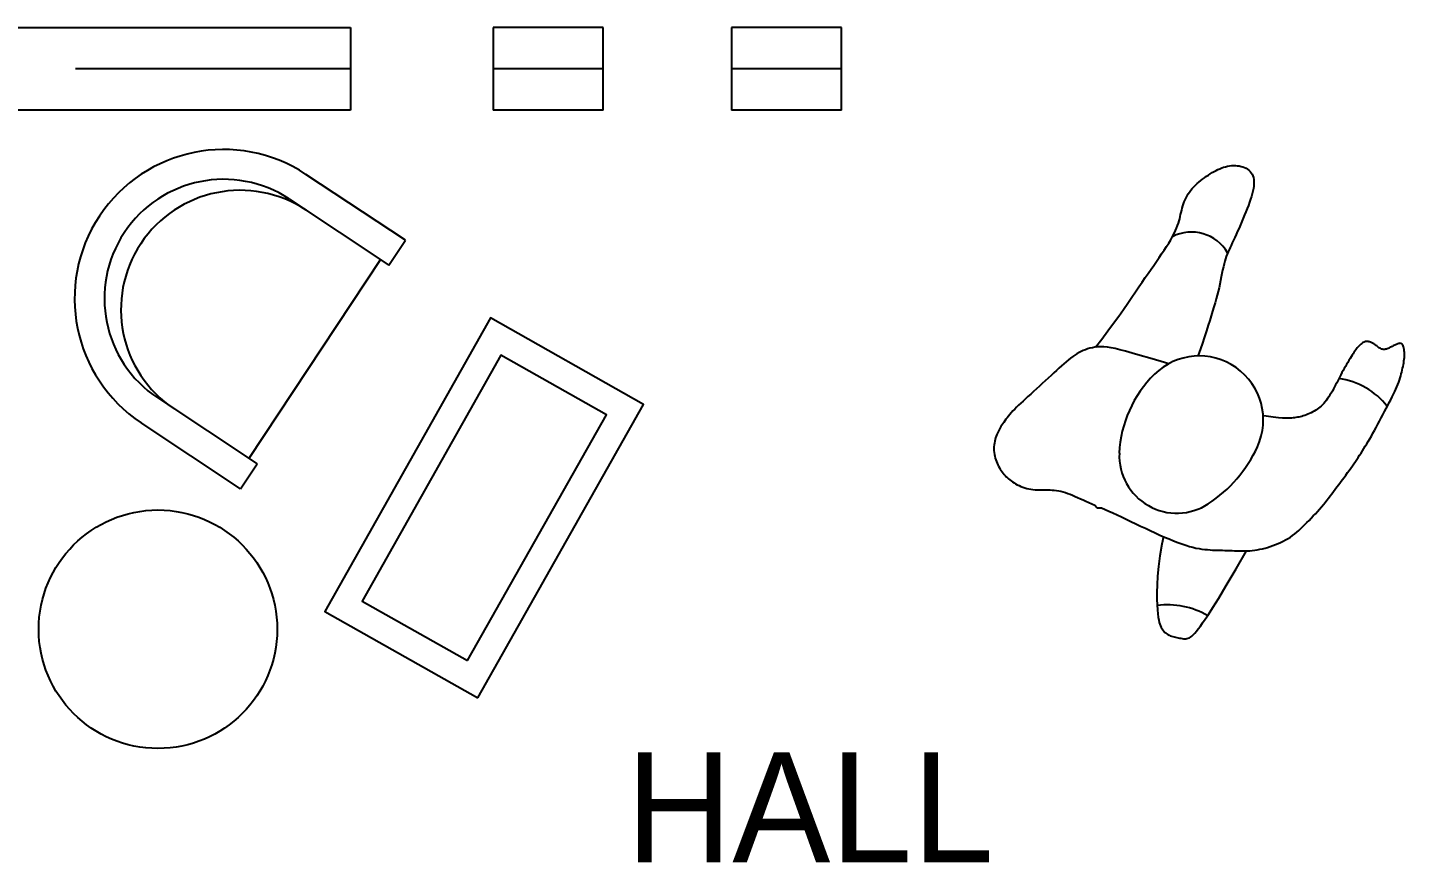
# Model space of a CAD drawing. Header units: inches. Extents: x 105.6 to 147.4, y 37.5 to 62.2.
# Drawn here: x 108.886 to 111.389, y 43.244 to 44.762 of the extents above; entities that cross this region are included whole.
import ezdxf

# ---------------------------------------------------------------- set-up
doc = ezdxf.new("R2010")
doc.units = ezdxf.units.IN
doc.header["$MEASUREMENT"] = 0
doc.linetypes.add('CENTER2', pattern=[1.125, 0.75, -0.125, 0.125, -0.125])
doc.linetypes.add('DASHDOT', pattern=[1, 0.5, -0.25, 0, -0.25])
for name, color, linetype in [('EJES', 1, 'CENTER2'), ('Gente', 11, 'Continuous'), ('MUEBLES', 1, 'Continuous'), ('Paredes', 5, 'Continuous')]:
    doc.layers.add(name, color=color, linetype=linetype)
doc.layers.add('TEXTO', color=2, linetype='Continuous', lineweight=15)

msp = doc.modelspace()

# ---------------------------------------------------------------- linework, layer by layer
at = {"layer": 'EJES', "linetype": 'DASHDOT'}
for p, q in [((109.4733, 44.6874), (108.8655, 44.6874)), ((109.9323, 44.6874), (109.7323, 44.6874)), ((110.3655, 44.6874), (110.1655, 44.6874))]:
    msp.add_line(p, q, dxfattribs=at)
at = {"layer": 'Gente'}
for p, q in [((111.0222, 44.4868), (111.0257, 44.4894)), ((111.0257, 44.4894), (111.0292, 44.4919)), ((111.0292, 44.4919), (111.0328, 44.4942)), ((111.0328, 44.4942), (111.0363, 44.4965)), ((111.0363, 44.4965), (111.0398, 44.4986)), ((111.0398, 44.4986), (111.0433, 44.5006)), ((111.0433, 44.5006), (111.0468, 44.5025)), ((111.0468, 44.5025), (111.0502, 44.5042)), ((111.0502, 44.5042), (111.0536, 44.5058)), ((111.0536, 44.5058), (111.0571, 44.5072)), ((111.0571, 44.5072), (111.0605, 44.5084)), ((111.0605, 44.5084), (111.064, 44.5094)), ((111.064, 44.5094), (111.0675, 44.5103)), ((111.0675, 44.5103), (111.0711, 44.5109)), ((111.0711, 44.5109), (111.0747, 44.5113)), ((111.0747, 44.5113), (111.0782, 44.5115)), ((111.0782, 44.5115), (111.0818, 44.5115)), ((111.0818, 44.5115), (111.0853, 44.5112)), ((111.0853, 44.5112), (111.0888, 44.5108)), ((111.0888, 44.5108), (111.0922, 44.51)), ((111.0922, 44.51), (111.0954, 44.5091)), ((111.0954, 44.5091), (111.0985, 44.5079)), ((111.0985, 44.5079), (111.1014, 44.5065)), ((111.1014, 44.5065), (111.1041, 44.5048)), ((111.1041, 44.5048), (111.1066, 44.5029)), ((111.1066, 44.5029), (111.1089, 44.5007)), ((111.1089, 44.5007), (111.1108, 44.4983)), ((111.1108, 44.4983), (111.1125, 44.4956)), ((111.1125, 44.4956), (111.1138, 44.4926)), ((111.1138, 44.4926), (111.1147, 44.4895)), ((111.1147, 44.4895), (111.1153, 44.486)), ((110.9961, 44.4599), (110.9984, 44.4632)), ((110.9984, 44.4632), (111.0008, 44.4665)), ((111.0008, 44.4665), (111.0035, 44.4696)), ((111.0035, 44.4696), (111.0062, 44.4727)), ((111.0062, 44.4727), (111.0092, 44.4757)), ((111.0092, 44.4757), (111.0123, 44.4786)), ((111.0123, 44.4786), (111.0155, 44.4814)), ((111.0155, 44.4814), (111.0188, 44.4842)), ((111.0188, 44.4842), (111.0222, 44.4868)), ((111.1137, 44.4652), (111.1124, 44.4601)), ((111.1146, 44.4698), (111.1137, 44.4652)), ((111.1152, 44.4742), (111.1146, 44.4698)), ((111.1156, 44.4784), (111.1152, 44.4742)), ((111.1153, 44.486), (111.1156, 44.4823)), ((111.1156, 44.4823), (111.1156, 44.4784)), ((110.9853, 44.4342), (110.9863, 44.438)), ((110.9863, 44.438), (110.9876, 44.4418)), ((110.9876, 44.4418), (110.9889, 44.4456)), ((110.9889, 44.4456), (110.9904, 44.4493)), ((110.9904, 44.4493), (110.9921, 44.4529)), ((110.9921, 44.4529), (110.994, 44.4564)), ((110.994, 44.4564), (110.9961, 44.4599)), ((111.1056, 44.4391), (111.1034, 44.4334)), ((111.1076, 44.4447), (111.1056, 44.4391)), ((111.1094, 44.4501), (111.1076, 44.4447)), ((111.1111, 44.4553), (111.1094, 44.4501)), ((111.1124, 44.4601), (111.1111, 44.4553)), ((110.9795, 44.4108), (110.9806, 44.4147)), ((110.9806, 44.4147), (110.9815, 44.4186)), ((110.9815, 44.4186), (110.9824, 44.4225)), ((110.9824, 44.4225), (110.9833, 44.4264)), ((110.9833, 44.4264), (110.9843, 44.4303)), ((110.9843, 44.4303), (110.9853, 44.4342)), ((111.0962, 44.4158), (111.0937, 44.4098)), ((111.0987, 44.4218), (111.0962, 44.4158)), ((111.1011, 44.4276), (111.0987, 44.4218)), ((111.1034, 44.4334), (111.1011, 44.4276)), ((110.9676, 44.3825), (110.9706, 44.388)), ((110.9706, 44.388), (110.973, 44.3931)), ((110.973, 44.3931), (110.9751, 44.3979)), ((110.9751, 44.3979), (110.9768, 44.4024)), ((110.9768, 44.4024), (110.9783, 44.4067)), ((110.9783, 44.4067), (110.9795, 44.4108)), ((111.0859, 44.392), (111.0834, 44.3863)), ((111.0885, 44.3978), (111.0859, 44.392)), ((111.0911, 44.4038), (111.0885, 44.3978)), ((111.0937, 44.4098), (111.0911, 44.4038)), ((110.9523, 44.3577), (110.9566, 44.3642)), ((110.9566, 44.3642), (110.9606, 44.3706)), ((110.9606, 44.3706), (110.9643, 44.3767)), ((110.9643, 44.3767), (110.9676, 44.3825)), ((111.0721, 44.3623), (111.0703, 44.3583)), ((111.0741, 44.3664), (111.0721, 44.3623)), ((111.0763, 44.3709), (111.0741, 44.3664)), ((111.0785, 44.3757), (111.0763, 44.3709)), ((111.0809, 44.3809), (111.0785, 44.3757)), ((111.0834, 44.3863), (111.0809, 44.3809)), ((110.9384, 44.3371), (110.9432, 44.344)), ((110.9432, 44.344), (110.9478, 44.3509)), ((110.9478, 44.3509), (110.9523, 44.3577)), ((111.0625, 44.3375), (111.0612, 44.3325)), ((111.0639, 44.3421), (111.0625, 44.3375)), ((111.0654, 44.3464), (111.0639, 44.3421)), ((111.0669, 44.3504), (111.0654, 44.3464)), ((111.0685, 44.3544), (111.0669, 44.3504)), ((111.0703, 44.3583), (111.0685, 44.3544)), ((110.9181, 44.3077), (110.9235, 44.3154)), ((110.9235, 44.3154), (110.9286, 44.3228)), ((110.9286, 44.3228), (110.9336, 44.33)), ((110.9336, 44.33), (110.9384, 44.3371)), ((111.0575, 44.3154), (111.0563, 44.3091)), ((111.0587, 44.3214), (111.0575, 44.3154)), ((111.06, 44.3271), (111.0587, 44.3214)), ((111.0612, 44.3325), (111.06, 44.3271)), ((110.9002, 44.2818), (110.9065, 44.291)), ((110.9065, 44.291), (110.9125, 44.2996)), ((110.9125, 44.2996), (110.9181, 44.3077)), ((111.0521, 44.2894), (111.0505, 44.2827)), ((111.0536, 44.2961), (111.0521, 44.2894)), ((111.055, 44.3027), (111.0536, 44.2961)), ((111.0563, 44.3091), (111.055, 44.3027)), ((110.8861, 44.2614), (110.8934, 44.2719)), ((110.8934, 44.2719), (110.9002, 44.2818)), ((111.0469, 44.2689), (111.045, 44.2617)), ((111.0488, 44.2759), (111.0469, 44.2689)), ((111.0505, 44.2827), (111.0488, 44.2759)), ((110.8604, 44.2248), (110.8697, 44.2378)), ((110.8697, 44.2378), (110.8782, 44.25)), ((110.8782, 44.25), (110.8861, 44.2614)), ((111.0381, 44.2385), (111.0355, 44.23)), ((111.0405, 44.2465), (111.0381, 44.2385)), ((111.0428, 44.2543), (111.0405, 44.2465)), ((111.045, 44.2617), (111.0428, 44.2543)), ((110.8502, 44.2108), (110.8604, 44.2248)), ((111.0326, 44.221), (111.0295, 44.2112)), ((111.0355, 44.23), (111.0326, 44.221)), ((110.8276, 44.1812), (110.839, 44.196)), ((110.839, 44.196), (110.8502, 44.2108)), ((111.0214, 44.187), (111.0162, 44.1718)), ((111.0258, 44.2), (111.0214, 44.187)), ((111.0295, 44.2112), (111.0258, 44.2)), ((111.3118, 44.1878), (111.3102, 44.1869)), ((111.313, 44.1889), (111.3118, 44.1878)), ((111.3144, 44.1897), (111.313, 44.1889)), ((111.3158, 44.1904), (111.3144, 44.1897)), ((111.3172, 44.1909), (111.3158, 44.1904)), ((111.3187, 44.1913), (111.3172, 44.1909)), ((111.3202, 44.1915), (111.3187, 44.1913)), ((111.3217, 44.1915), (111.3202, 44.1915)), ((111.3231, 44.1915), (111.3217, 44.1915)), ((111.3246, 44.1912), (111.3231, 44.1915)), ((111.326, 44.1909), (111.3246, 44.1912)), ((111.3274, 44.1905), (111.326, 44.1909)), ((111.3288, 44.19), (111.3274, 44.1905)), ((111.3301, 44.1894), (111.3288, 44.19)), ((111.3314, 44.1887), (111.3301, 44.1894)), ((111.3326, 44.188), (111.3314, 44.1887)), ((111.3338, 44.1871), (111.3326, 44.188)), ((111.335, 44.1863), (111.3338, 44.1871)), ((111.376, 44.187), (111.3746, 44.1864)), ((111.3775, 44.1876), (111.376, 44.187)), ((111.3789, 44.188), (111.3775, 44.1876)), ((111.3803, 44.1882), (111.3789, 44.188)), ((111.3817, 44.1883), (111.3803, 44.1882)), ((111.383, 44.1881), (111.3817, 44.1883)), ((111.3841, 44.1875), (111.383, 44.1881)), ((111.3852, 44.1866), (111.3841, 44.1875)), ((110.7862, 44.1642), (110.7823, 44.1613)), ((110.7901, 44.1668), (110.7862, 44.1642)), ((110.7938, 44.1692), (110.7901, 44.1668)), ((110.7976, 44.1713), (110.7938, 44.1692)), ((110.8014, 44.1733), (110.7976, 44.1713)), ((110.8053, 44.175), (110.8014, 44.1733)), ((110.8092, 44.1766), (110.8053, 44.175)), ((110.8133, 44.178), (110.8092, 44.1766)), ((110.8175, 44.1792), (110.8133, 44.178)), ((110.8219, 44.1803), (110.8175, 44.1792)), ((110.8266, 44.1811), (110.8219, 44.1803)), ((110.8316, 44.1817), (110.8266, 44.1811)), ((110.837, 44.1819), (110.8316, 44.1817)), ((110.8428, 44.1817), (110.837, 44.1819)), ((110.8491, 44.1812), (110.8428, 44.1817)), ((110.8559, 44.1802), (110.8491, 44.1812)), ((110.8634, 44.1787), (110.8559, 44.1802)), ((110.872, 44.1766), (110.8634, 44.1787)), ((110.8821, 44.1739), (110.872, 44.1766)), ((110.8942, 44.1705), (110.8821, 44.1739)), ((110.9088, 44.1663), (110.8942, 44.1705)), ((110.9263, 44.1612), (110.9088, 44.1663)), ((111.0162, 44.1718), (111.0139, 44.1651)), ((111.2922, 44.1637), (111.2903, 44.1605)), ((111.2941, 44.1667), (111.2922, 44.1637)), ((111.2959, 44.1694), (111.2941, 44.1667)), ((111.2975, 44.1718), (111.2959, 44.1694)), ((111.2991, 44.1741), (111.2975, 44.1718)), ((111.3006, 44.1762), (111.2991, 44.1741)), ((111.302, 44.1781), (111.3006, 44.1762)), ((111.3034, 44.1798), (111.302, 44.1781)), ((111.3048, 44.1815), (111.3034, 44.1798)), ((111.3061, 44.183), (111.3048, 44.1815)), ((111.3075, 44.1844), (111.3061, 44.183)), ((111.3088, 44.1857), (111.3075, 44.1844)), ((111.3102, 44.1869), (111.3088, 44.1857)), ((111.3363, 44.1853), (111.335, 44.1863)), ((111.3375, 44.1844), (111.3363, 44.1853)), ((111.3388, 44.1834), (111.3375, 44.1844)), ((111.3401, 44.1823), (111.3388, 44.1834)), ((111.3414, 44.1813), (111.3401, 44.1823)), ((111.3428, 44.1803), (111.3414, 44.1813)), ((111.3443, 44.1794), (111.3428, 44.1803)), ((111.3457, 44.1786), (111.3443, 44.1794)), ((111.3472, 44.1779), (111.3457, 44.1786)), ((111.3488, 44.1774), (111.3472, 44.1779)), ((111.3503, 44.1771), (111.3488, 44.1774)), ((111.3518, 44.177), (111.3503, 44.1771)), ((111.3534, 44.1771), (111.3518, 44.177)), ((111.3549, 44.1774), (111.3534, 44.1771)), ((111.3565, 44.1778), (111.3549, 44.1774)), ((111.3581, 44.1783), (111.3565, 44.1778)), ((111.3596, 44.179), (111.3581, 44.1783)), ((111.3612, 44.1797), (111.3596, 44.179)), ((111.3627, 44.1804), (111.3612, 44.1797)), ((111.3642, 44.1812), (111.3627, 44.1804)), ((111.3657, 44.1819), (111.3642, 44.1812)), ((111.3672, 44.1827), (111.3657, 44.1819)), ((111.3687, 44.1835), (111.3672, 44.1827)), ((111.3702, 44.1842), (111.3687, 44.1835)), ((111.3716, 44.185), (111.3702, 44.1842)), ((111.3731, 44.1857), (111.3716, 44.185)), ((111.3746, 44.1864), (111.3731, 44.1857)), ((111.3862, 44.1853), (111.3852, 44.1866)), ((111.387, 44.1837), (111.3862, 44.1853)), ((111.3877, 44.1817), (111.387, 44.1837)), ((111.3883, 44.1795), (111.3877, 44.1817)), ((111.3887, 44.177), (111.3883, 44.1795)), ((111.389, 44.1744), (111.3887, 44.177)), ((111.3888, 44.1594), (111.3891, 44.1625)), ((111.3892, 44.1715), (111.389, 44.1744)), ((111.3891, 44.1625), (111.3892, 44.1656)), ((111.3893, 44.1686), (111.3892, 44.1715)), ((111.3892, 44.1656), (111.3893, 44.1686)), ((110.7565, 44.139), (110.7517, 44.1346)), ((110.7611, 44.1433), (110.7565, 44.139)), ((110.7656, 44.1473), (110.7611, 44.1433)), ((110.77, 44.1512), (110.7656, 44.1473)), ((110.7742, 44.1548), (110.77, 44.1512)), ((110.7783, 44.1582), (110.7742, 44.1548)), ((110.7823, 44.1613), (110.7783, 44.1582)), ((110.9472, 44.1552), (110.9263, 44.1612)), ((110.9611, 44.1512), (110.9472, 44.1552)), ((111.2777, 44.1387), (111.2757, 44.1349)), ((111.2797, 44.1425), (111.2777, 44.1387)), ((111.2818, 44.1463), (111.2797, 44.1425)), ((111.284, 44.15), (111.2818, 44.1463)), ((111.2861, 44.1536), (111.284, 44.15)), ((111.2882, 44.1572), (111.2861, 44.1536)), ((111.2903, 44.1605), (111.2882, 44.1572)), ((111.3844, 44.1361), (111.3852, 44.1395)), ((111.3852, 44.1395), (111.386, 44.1429)), ((111.386, 44.1429), (111.3867, 44.1463)), ((111.3867, 44.1463), (111.3873, 44.1496)), ((111.3873, 44.1496), (111.3879, 44.1529)), ((111.3879, 44.1529), (111.3884, 44.1562)), ((111.3884, 44.1562), (111.3888, 44.1594)), ((110.7308, 44.1154), (110.7255, 44.1105)), ((110.7362, 44.1203), (110.7308, 44.1154)), ((110.7415, 44.1252), (110.7362, 44.1203)), ((110.7467, 44.13), (110.7415, 44.1252)), ((110.7517, 44.1346), (110.7467, 44.13)), ((111.2642, 44.1126), (111.2623, 44.1089)), ((111.2661, 44.1163), (111.2642, 44.1126)), ((111.268, 44.12), (111.2661, 44.1163)), ((111.2699, 44.1237), (111.268, 44.12)), ((111.2718, 44.1274), (111.2699, 44.1237)), ((111.2737, 44.1312), (111.2718, 44.1274)), ((111.2757, 44.1349), (111.2737, 44.1312)), ((111.3755, 44.1094), (111.3772, 44.1136)), ((111.3772, 44.1136), (111.3788, 44.1176)), ((111.3788, 44.1176), (111.3802, 44.1215)), ((111.3802, 44.1215), (111.3814, 44.1253)), ((111.3814, 44.1253), (111.3825, 44.129)), ((111.3825, 44.129), (111.3835, 44.1326)), ((111.3835, 44.1326), (111.3844, 44.1361)), ((110.7002, 44.0873), (110.6958, 44.0832)), ((110.7048, 44.0915), (110.7002, 44.0873)), ((110.7097, 44.096), (110.7048, 44.0915)), ((110.7149, 44.1007), (110.7097, 44.096)), ((110.7201, 44.1056), (110.7149, 44.1007)), ((110.7255, 44.1105), (110.7201, 44.1056)), ((111.2495, 44.0877), (111.2473, 44.0846)), ((111.2518, 44.091), (111.2495, 44.0877)), ((111.2539, 44.0944), (111.2518, 44.091)), ((111.2561, 44.0979), (111.2539, 44.0944)), ((111.2582, 44.1015), (111.2561, 44.0979)), ((111.2603, 44.1052), (111.2582, 44.1015)), ((111.2623, 44.1089), (111.2603, 44.1052)), ((111.3644, 44.0858), (111.3669, 44.0909)), ((111.3669, 44.0909), (111.3693, 44.0957)), ((111.3693, 44.0957), (111.3715, 44.1004)), ((111.3715, 44.1004), (111.3736, 44.105)), ((111.3736, 44.105), (111.3755, 44.1094)), ((110.6745, 44.0621), (110.6717, 44.059)), ((110.6774, 44.0653), (110.6745, 44.0621)), ((110.6806, 44.0686), (110.6774, 44.0653)), ((110.6841, 44.0721), (110.6806, 44.0686)), ((110.6877, 44.0756), (110.6841, 44.0721)), ((110.6916, 44.0793), (110.6877, 44.0756)), ((110.6958, 44.0832), (110.6916, 44.0793)), ((111.2198, 44.062), (111.2169, 44.0606)), ((111.2226, 44.0634), (111.2198, 44.062)), ((111.2254, 44.0649), (111.2226, 44.0634)), ((111.2281, 44.0665), (111.2254, 44.0649)), ((111.2307, 44.0683), (111.2281, 44.0665)), ((111.2332, 44.0701), (111.2307, 44.0683)), ((111.2357, 44.0721), (111.2332, 44.0701)), ((111.2381, 44.0742), (111.2357, 44.0721)), ((111.2404, 44.0765), (111.2381, 44.0742)), ((111.2427, 44.079), (111.2404, 44.0765)), ((111.245, 44.0817), (111.2427, 44.079)), ((111.2473, 44.0846), (111.245, 44.0817)), ((111.3502, 44.0583), (111.3532, 44.064)), ((111.3532, 44.064), (111.3561, 44.0697)), ((111.3561, 44.0697), (111.359, 44.0753)), ((111.359, 44.0753), (111.3617, 44.0806)), ((111.3617, 44.0806), (111.3644, 44.0858)), ((110.6557, 44.0369), (110.6543, 44.0345)), ((110.6573, 44.0394), (110.6557, 44.0369)), ((110.659, 44.0419), (110.6573, 44.0394)), ((110.6607, 44.0445), (110.659, 44.0419)), ((110.6626, 44.0473), (110.6607, 44.0445)), ((110.6646, 44.0501), (110.6626, 44.0473)), ((110.6668, 44.053), (110.6646, 44.0501)), ((110.6692, 44.0559), (110.6668, 44.053)), ((110.6717, 44.059), (110.6692, 44.0559)), ((111.1378, 44.0556), (111.1323, 44.0564)), ((111.1506, 44.0539), (111.1378, 44.0556)), ((111.1604, 44.0528), (111.1506, 44.0539)), ((111.1678, 44.0522), (111.1604, 44.0528)), ((111.1733, 44.052), (111.1678, 44.0522)), ((111.1774, 44.052), (111.1733, 44.052)), ((111.1807, 44.0522), (111.1774, 44.052)), ((111.1838, 44.0524), (111.1807, 44.0522)), ((111.1867, 44.0526), (111.1838, 44.0524)), ((111.1894, 44.0529), (111.1867, 44.0526)), ((111.1921, 44.0533), (111.1894, 44.0529)), ((111.1947, 44.0537), (111.1921, 44.0533)), ((111.1973, 44.0542), (111.1947, 44.0537)), ((111.1999, 44.0547), (111.1973, 44.0542)), ((111.2025, 44.0554), (111.1999, 44.0547)), ((111.2053, 44.0563), (111.2025, 44.0554)), ((111.2081, 44.0572), (111.2053, 44.0563)), ((111.211, 44.0582), (111.2081, 44.0572)), ((111.2139, 44.0594), (111.211, 44.0582)), ((111.2169, 44.0606), (111.2139, 44.0594)), ((111.338, 44.0354), (111.341, 44.041)), ((111.341, 44.041), (111.3441, 44.0467)), ((111.3441, 44.0467), (111.3471, 44.0525)), ((111.3471, 44.0525), (111.3502, 44.0583)), ((110.6451, 44.0135), (110.6444, 44.0102)), ((110.646, 44.0166), (110.6451, 44.0135)), ((110.647, 44.0195), (110.646, 44.0166)), ((110.648, 44.0223), (110.647, 44.0195)), ((110.6491, 44.0249), (110.648, 44.0223)), ((110.6503, 44.0274), (110.6491, 44.0249)), ((110.6515, 44.0298), (110.6503, 44.0274)), ((110.6529, 44.0322), (110.6515, 44.0298)), ((110.6543, 44.0345), (110.6529, 44.0322)), ((111.3235, 44.01), (111.3263, 44.0147)), ((111.3263, 44.0147), (111.3291, 44.0196)), ((111.3291, 44.0196), (111.332, 44.0247)), ((111.332, 44.0247), (111.3349, 44.03)), ((111.3349, 44.03), (111.338, 44.0354)), ((110.6429, 44), (110.6428, 43.9965)), ((110.6428, 43.9965), (110.6428, 43.9931)), ((110.6428, 43.9931), (110.6432, 43.9896)), ((110.6432, 44.0035), (110.6429, 44)), ((110.6437, 44.0069), (110.6432, 44.0035)), ((110.6432, 43.9896), (110.6437, 43.9863)), ((110.6444, 44.0102), (110.6437, 44.0069)), ((111.3078, 43.9848), (111.3103, 43.9887)), ((111.3103, 43.9887), (111.3129, 43.9927)), ((111.3129, 43.9927), (111.3155, 43.9968)), ((111.3155, 43.9968), (111.3181, 44.0011)), ((111.3181, 44.0011), (111.3208, 44.0055)), ((111.3208, 44.0055), (111.3235, 44.01)), ((110.6437, 43.9863), (110.6444, 43.9829)), ((110.6444, 43.9829), (110.6452, 43.9797)), ((110.6452, 43.9797), (110.6463, 43.9765)), ((110.6463, 43.9765), (110.6474, 43.9734)), ((110.6474, 43.9734), (110.6487, 43.9704)), ((110.6487, 43.9704), (110.65, 43.9675)), ((110.65, 43.9675), (110.6514, 43.9647)), ((110.6514, 43.9647), (110.6529, 43.962)), ((110.6529, 43.962), (110.6545, 43.9594)), ((111.2919, 43.9614), (111.2947, 43.9654)), ((111.2947, 43.9654), (111.2975, 43.9694)), ((111.2975, 43.9694), (111.3002, 43.9732)), ((111.3002, 43.9732), (111.3027, 43.9771)), ((111.3027, 43.9771), (111.3053, 43.9809)), ((111.3053, 43.9809), (111.3078, 43.9848)), ((110.6545, 43.9594), (110.6561, 43.9569)), ((110.6561, 43.9569), (110.6578, 43.9545)), ((110.6578, 43.9545), (110.6595, 43.9521)), ((110.6595, 43.9521), (110.6614, 43.9499)), ((110.6614, 43.9499), (110.6633, 43.9478)), ((110.6633, 43.9478), (110.6653, 43.9457)), ((110.6653, 43.9457), (110.6673, 43.9437)), ((110.6673, 43.9437), (110.6695, 43.9417)), ((110.6695, 43.9417), (110.6718, 43.9398)), ((110.6718, 43.9398), (110.6742, 43.938)), ((110.6742, 43.938), (110.6767, 43.9362)), ((111.2729, 43.9357), (111.2761, 43.94)), ((111.2761, 43.94), (111.2794, 43.9444)), ((111.2794, 43.9444), (111.2826, 43.9487)), ((111.2826, 43.9487), (111.2858, 43.9531)), ((111.2858, 43.9531), (111.2889, 43.9573)), ((111.2889, 43.9573), (111.2919, 43.9614)), ((110.6767, 43.9362), (110.6794, 43.9345)), ((110.6794, 43.9345), (110.6823, 43.9328)), ((110.6823, 43.9328), (110.6853, 43.9312)), ((110.6853, 43.9312), (110.6885, 43.9297)), ((110.6885, 43.9297), (110.6918, 43.9282)), ((110.6918, 43.9282), (110.6953, 43.9268)), ((110.6953, 43.9268), (110.6988, 43.9256)), ((110.6988, 43.9256), (110.7025, 43.9245)), ((110.7025, 43.9245), (110.7062, 43.9236)), ((110.7062, 43.9236), (110.71, 43.9229)), ((110.71, 43.9229), (110.7138, 43.9224)), ((110.7138, 43.9224), (110.7176, 43.922)), ((110.7176, 43.922), (110.7215, 43.9218)), ((110.7215, 43.9218), (110.7254, 43.9218)), ((110.7254, 43.9218), (110.7293, 43.9217)), ((110.7293, 43.9217), (110.7332, 43.9217)), ((110.7332, 43.9217), (110.7371, 43.9218)), ((110.7371, 43.9218), (110.741, 43.9217)), ((110.741, 43.9217), (110.7449, 43.9216)), ((110.7449, 43.9216), (110.7488, 43.9214)), ((110.7488, 43.9214), (110.7527, 43.9211)), ((110.7527, 43.9211), (110.7566, 43.9206)), ((110.7566, 43.9206), (110.7606, 43.92)), ((110.7606, 43.92), (110.7646, 43.9192)), ((110.7646, 43.9192), (110.7686, 43.9182)), ((110.7686, 43.9182), (110.7728, 43.9169)), ((110.7728, 43.9169), (110.777, 43.9155)), ((110.777, 43.9155), (110.7814, 43.9138)), ((110.7814, 43.9138), (110.7859, 43.912)), ((110.7859, 43.912), (110.7904, 43.91)), ((111.2544, 43.9108), (111.2574, 43.9148)), ((111.2574, 43.9148), (111.2604, 43.9189)), ((111.2604, 43.9189), (111.2634, 43.9229)), ((111.2634, 43.9229), (111.2665, 43.9271)), ((111.2665, 43.9271), (111.2697, 43.9313)), ((111.2697, 43.9313), (111.2729, 43.9357)), ((110.7904, 43.91), (110.7951, 43.9079)), ((110.7951, 43.9079), (110.8, 43.9058)), ((110.8, 43.9058), (110.8049, 43.9035)), ((110.8049, 43.9035), (110.8101, 43.9012)), ((110.8101, 43.9012), (110.8153, 43.899)), ((110.8153, 43.899), (110.8208, 43.8966)), ((110.8208, 43.8966), (110.8264, 43.8942)), ((110.8264, 43.8942), (110.8308, 43.8892)), ((110.8308, 43.8892), (110.8385, 43.8891)), ((110.8385, 43.8891), (110.8451, 43.8863)), ((111.2311, 43.8826), (111.2347, 43.8867)), ((111.2347, 43.8867), (111.2383, 43.8908)), ((111.2383, 43.8908), (111.2418, 43.8949)), ((111.2418, 43.8949), (111.2453, 43.8988)), ((111.2453, 43.8988), (111.2483, 43.9029)), ((111.2483, 43.9029), (111.2514, 43.9069)), ((111.2514, 43.9069), (111.2544, 43.9108)), ((110.8451, 43.8863), (110.852, 43.8832)), ((110.852, 43.8832), (110.8592, 43.88)), ((110.8592, 43.88), (110.8669, 43.8764)), ((110.8669, 43.8764), (110.8749, 43.8726)), ((110.8749, 43.8726), (110.8833, 43.8687)), ((110.8833, 43.8687), (110.8919, 43.8645)), ((110.8919, 43.8645), (110.9006, 43.8603)), ((111.2084, 43.8587), (111.2121, 43.8625)), ((111.2121, 43.8625), (111.2159, 43.8664)), ((111.2159, 43.8664), (111.2197, 43.8704)), ((111.2197, 43.8704), (111.2235, 43.8744)), ((111.2235, 43.8744), (111.2273, 43.8785)), ((111.2273, 43.8785), (111.2311, 43.8826)), ((110.9006, 43.8603), (110.9094, 43.8561)), ((110.9094, 43.8561), (110.9183, 43.8519)), ((110.9183, 43.8519), (110.9272, 43.8477)), ((110.9272, 43.8477), (110.936, 43.8437)), ((110.936, 43.8437), (110.9447, 43.8397)), ((110.9447, 43.8397), (110.9532, 43.836)), ((110.951, 43.8369), (110.9482, 43.8233)), ((111.1819, 43.8359), (111.1859, 43.8387)), ((111.1859, 43.8387), (111.1899, 43.8417)), ((111.1899, 43.8417), (111.1937, 43.8448)), ((111.1937, 43.8448), (111.1974, 43.8481)), ((111.1974, 43.8481), (111.2011, 43.8515)), ((111.2011, 43.8515), (111.2048, 43.8551)), ((111.2048, 43.8551), (111.2084, 43.8587)), ((110.9482, 43.8233), (110.9446, 43.8018)), ((110.9532, 43.836), (110.9615, 43.8325)), ((110.9615, 43.8325), (110.9695, 43.8292)), ((110.9695, 43.8292), (110.9772, 43.8262)), ((110.9772, 43.8262), (110.9846, 43.8235)), ((110.9846, 43.8235), (110.9916, 43.8211)), ((110.9916, 43.8211), (110.9982, 43.8191)), ((110.9982, 43.8191), (111.0044, 43.8175)), ((111.0044, 43.8175), (111.0102, 43.8161)), ((111.0102, 43.8161), (111.0158, 43.8151)), ((111.0158, 43.8151), (111.0211, 43.8142)), ((111.0211, 43.8142), (111.0262, 43.8136)), ((111.0262, 43.8136), (111.031, 43.8131)), ((111.031, 43.8131), (111.0358, 43.8127)), ((111.0358, 43.8127), (111.0404, 43.8124)), ((111.0404, 43.8124), (111.045, 43.8122)), ((111.045, 43.8122), (111.0495, 43.8121)), ((111.0495, 43.8121), (111.054, 43.8119)), ((111.054, 43.8119), (111.0584, 43.8119)), ((111.0584, 43.8119), (111.0628, 43.8118)), ((111.0628, 43.8118), (111.0672, 43.8117)), ((111.0672, 43.8117), (111.0716, 43.8115)), ((111.0716, 43.8115), (111.0761, 43.8113)), ((111.1079, 43.811), (111.1125, 43.8115)), ((111.1125, 43.8115), (111.1171, 43.812)), ((111.1171, 43.812), (111.1217, 43.8128)), ((111.1217, 43.8128), (111.1264, 43.8137)), ((111.1264, 43.8137), (111.1311, 43.8147)), ((111.1311, 43.8147), (111.1358, 43.816)), ((111.1358, 43.816), (111.1405, 43.8173)), ((111.1405, 43.8173), (111.1452, 43.8188)), ((111.1452, 43.8188), (111.15, 43.8204)), ((111.15, 43.8204), (111.1547, 43.8222)), ((111.1547, 43.8222), (111.1595, 43.8241)), ((111.1595, 43.8241), (111.1641, 43.8261)), ((111.1641, 43.8261), (111.1687, 43.8283)), ((111.1687, 43.8283), (111.1732, 43.8307)), ((111.1732, 43.8307), (111.1776, 43.8332)), ((111.1776, 43.8332), (111.1819, 43.8359)), ((110.9446, 43.8018), (110.9421, 43.7823)), ((111.0761, 43.8113), (111.0805, 43.8111)), ((111.0805, 43.8111), (111.085, 43.811)), ((111.0833, 43.7781), (111.1023, 43.8108)), ((111.085, 43.811), (111.0896, 43.8108)), ((111.0896, 43.8108), (111.0941, 43.8107)), ((111.0941, 43.8107), (111.0987, 43.8107)), ((111.0987, 43.8107), (111.1033, 43.8108)), ((111.1033, 43.8108), (111.1079, 43.811)), ((110.9404, 43.7648), (110.9395, 43.7491)), ((110.9421, 43.7823), (110.9404, 43.7648)), ((111.0653, 43.7477), (111.0833, 43.7781)), ((110.9395, 43.7491), (110.9392, 43.7352)), ((111.0515, 43.7247), (111.0653, 43.7477)), ((110.9392, 43.7352), (110.9393, 43.7231)), ((110.9393, 43.7231), (110.9396, 43.7127)), ((110.9396, 43.7127), (110.9402, 43.7038)), ((111.041, 43.7077), (111.0515, 43.7247)), ((110.9402, 43.7038), (110.9408, 43.6964)), ((110.9408, 43.6964), (110.9416, 43.6902)), ((110.9416, 43.6902), (110.9425, 43.6851)), ((111.0224, 43.6798), (111.0271, 43.6866)), ((111.0271, 43.6866), (111.0331, 43.6954)), ((111.0331, 43.6954), (111.041, 43.7077)), ((110.9425, 43.6851), (110.9434, 43.6809)), ((110.9434, 43.6809), (110.9445, 43.6774)), ((110.9445, 43.6774), (110.9457, 43.6744)), ((110.9457, 43.6744), (110.947, 43.6718)), ((110.947, 43.6718), (110.9485, 43.6694)), ((110.9485, 43.6694), (110.95, 43.6672)), ((110.95, 43.6672), (110.9516, 43.6651)), ((110.9516, 43.6651), (110.9533, 43.6633)), ((110.9533, 43.6633), (110.9552, 43.6616)), ((110.9552, 43.6616), (110.9571, 43.66)), ((111.0054, 43.6584), (111.0082, 43.6614)), ((111.0082, 43.6614), (111.0112, 43.6649)), ((111.0112, 43.6649), (111.0145, 43.6691)), ((111.0145, 43.6691), (111.0182, 43.6741)), ((111.0182, 43.6741), (111.0224, 43.6798)), ((110.9571, 43.66), (110.9592, 43.6587)), ((110.9592, 43.6587), (110.9613, 43.6575)), ((110.9613, 43.6575), (110.9636, 43.6565)), ((110.9636, 43.6565), (110.9659, 43.6557)), ((110.9659, 43.6557), (110.9683, 43.6549)), ((110.9683, 43.6549), (110.9708, 43.6543)), ((110.9708, 43.6543), (110.9732, 43.6538)), ((110.9732, 43.6538), (110.9757, 43.6533)), ((110.9757, 43.6533), (110.9781, 43.6528)), ((110.9781, 43.6528), (110.9805, 43.6524)), ((110.9805, 43.6524), (110.9828, 43.6519)), ((110.9828, 43.6519), (110.9851, 43.6515)), ((110.9851, 43.6515), (110.9873, 43.6512)), ((110.9873, 43.6512), (110.9895, 43.651)), ((110.9895, 43.651), (110.9917, 43.651)), ((110.9917, 43.651), (110.9938, 43.6513)), ((110.9938, 43.6513), (110.996, 43.6519)), ((110.996, 43.6519), (110.9982, 43.6528)), ((110.9982, 43.6528), (111.0005, 43.6542)), ((111.0005, 43.6542), (111.0029, 43.6561)), ((111.0029, 43.6561), (111.0054, 43.6584))]:
    msp.add_line(p, q, dxfattribs=at)
for centre, radius, start, end in [((111.002, 44.3146), 0.0759, 29.9725, 117.1942), ((111.0162, 44.0488), 0.1164, 335.3506, 134.3954), ((111.0842, 43.9793), 0.2136, 134.3954, 177.5209), ((111.2527, 43.9918), 0.1334, 37.8273, 82.5381), ((110.9754, 43.984), 0.1046, 177.5209, 303.2137), ((110.8972, 44.1034), 0.2473, 303.2137, 335.3506), ((110.958, 43.5667), 0.1462, 59.8054, 97.1829)]:
    msp.add_arc(centre, radius, start, end, dxfattribs=at)
at = {"layer": 'MUEBLES'}
for p, q in [((109.5727, 44.3756), (109.392, 44.4954)), ((109.5727, 44.3756), (109.392, 44.4954)), ((109.3621, 44.4502), (109.5427, 44.3304)), ((109.3621, 44.4502), (109.5427, 44.3304)), ((109.5427, 44.3304), (109.5727, 44.3756)), ((109.5427, 44.3304), (109.5727, 44.3756)), ((109.5277, 44.3404), (109.288, 43.9791)), ((109.5277, 44.3404), (109.288, 43.9791)), ((109.1224, 44.0889), (109.3031, 43.9691)), ((109.1224, 44.0889), (109.3031, 43.9691)), ((109.2731, 43.9239), (109.0925, 44.0438)), ((109.2731, 43.9239), (109.0925, 44.0438)), ((109.2731, 43.9239), (109.3031, 43.9691)), ((109.2731, 43.9239), (109.3031, 43.9691))]:
    msp.add_line(p, q, dxfattribs=at)
for points in [[(109.7046, 43.5436), (110.006, 44.0773), (109.7277, 44.2344), (109.4264, 43.7007)], [(109.7046, 43.5436), (110.006, 44.0773), (109.7277, 44.2344), (109.4264, 43.7007)], [(109.6858, 43.6113), (109.9383, 44.0585), (109.7466, 44.1667), (109.4941, 43.7195)], [(109.6858, 43.6113), (109.9383, 44.0585), (109.7466, 44.1667), (109.4941, 43.7195)]]:
    msp.add_lwpolyline(points, close=True, dxfattribs=at)
msp.add_circle((109.1229, 43.6684), 0.2168, dxfattribs=at)
for centre, radius in [((109.2423, 44.2696), 0.271), ((109.2423, 44.2696), 0.271), ((109.2423, 44.2696), 0.2168), ((109.2423, 44.2696), 0.2168), ((109.2724, 44.2496), 0.2168), ((109.2724, 44.2496), 0.2168)]:
    msp.add_arc(centre, radius, 56.4475, 236.4475, dxfattribs=at)
at = {"layer": 'Paredes', "color": 5}
msp.add_line((107.3216, 44.7624), (109.4733, 44.7624), dxfattribs=at)
at = {"layer": 'Paredes'}
for p, q in [((109.4733, 44.7624), (109.4733, 44.6124)), ((109.9323, 44.7624), (109.7323, 44.7624)), ((109.7323, 44.7624), (109.7323, 44.6124)), ((109.9323, 44.6124), (109.9323, 44.7624)), ((110.3655, 44.7624), (110.1655, 44.7624)), ((110.1655, 44.7624), (110.1655, 44.6124)), ((110.3655, 44.6124), (110.3655, 44.7624)), ((109.4733, 44.6124), (108.8655, 44.6124)), ((109.9323, 44.6124), (109.7323, 44.6124)), ((110.3655, 44.6124), (110.1655, 44.6124))]:
    msp.add_line(p, q, dxfattribs=at)

# ---------------------------------------------------------------- texts
at = {"layer": 'TEXTO'}
msp.add_text('HALL', height=0.2, dxfattribs=at).set_placement((109.974, 43.2444))

doc.saveas('drawing.dxf')
